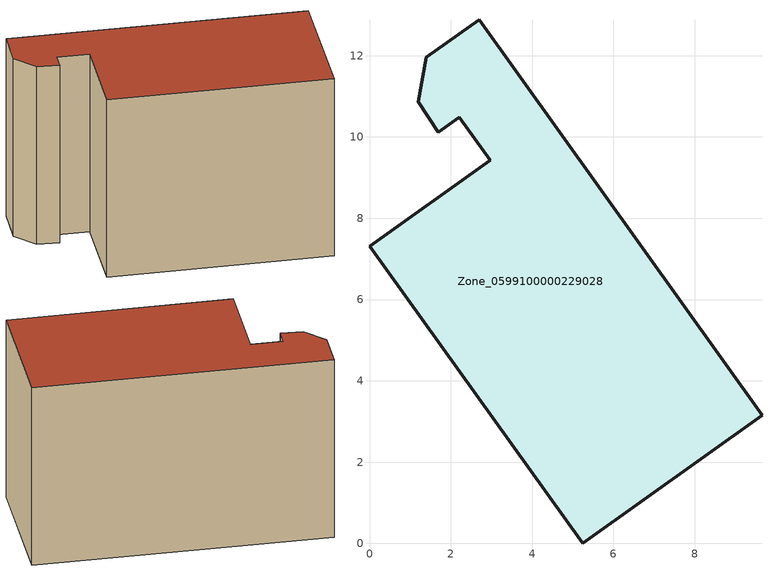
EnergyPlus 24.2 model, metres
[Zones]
Zone_0599100000229028
 floor ground (C_G): 2.97,9.43 2.21,10.49 1.69,10.11 1.2,10.87 1.4,11.96 2.7,12.89 9.66,3.15 5.25,0 0,7.31 z0
 wall outside (C_F): 5.25,0 9.66,3.15 2.7,12.89 1.4,11.96 1.2,10.87 1.69,10.11 2.21,10.49 2.97,9.43 0,7.31 5.25,0 z0:7.93
 roof outside (C_R): 2.21,10.49 2.97,9.43 0,7.31 5.25,0 9.66,3.15 2.7,12.89 1.4,11.96 1.2,10.87 1.69,10.11 z7.93
[BUILDING]
Pand.0599100000229028: North Axis=0; Terrain=City; Loads Convergence Tolerance Value=0.04; Temperature Convergence Tolerance Value=0.4; Solar Distribution=FullExterior; Maximum Number of Warmup Days=25; Minimum Number of Warmup Days=1
[Site:Location]
Rotterdam.The.Hague.AP_ZH_NLD Design_Conditions: Latitude=51.96; Longitude=4.45; Time Zone=1; Elevation=-4.5
[SITE:GROUNDTEMPERATURE:BUILDINGSURFACE]
18, 18, 18, 18, 18, 18, 18, 18, 18, 18, 18, 18
[MATERIAL] Thermal Absorptance=0.9; Solar Absorptance=0.7; Visible Absorptance=0.7
Name | Roughness | Thickness | Conductivity | Density | Specific Heat
G.TI.1975-1991 | MediumSmooth | 0.15 | 0.288461 | 540 | 1210
F.TI.1975-1991 | Rough | 0.3 | 0.230769 | 1920 | 840
R.TI.1975-1991 | MediumRough | 0.2 | 0.153846 | 1500 | 1000
[CONSTRUCTION]
C_G: G.TI.1975-1991
C_F: F.TI.1975-1991
C_R: R.TI.1975-1991
[ZONE]
Zone_0599100000229028: Type=1; Multiplier=1; Ceiling Height=Autocalculate; Volume=Autocalculate; Floor Area=autocalculate; Part of Total Floor Area=Yes
[ZONEINFILTRATION:DESIGNFLOWRATE]
Infil_Zone_0599100000229028: Zone or ZoneList or Space or SpaceList=Zone_0599100000229028; Schedule=AlwaysOn; Design Flow Rate Calculation Method=Flow/Area; Flow Rate per Floor Area=0.003; Constant Term Coefficient=1; Temperature Term Coefficient=0; Velocity Term Coefficient=0; Velocity Squared Term Coefficient=0
[HVACTEMPLATE:ZONE:IDEALLOADSAIRSYSTEM]
Zone_0599100000229028: Maximum Heating Supply Air Temperature=50; Minimum Cooling Supply Air Temperature=13; Maximum Heating Supply Air Humidity Ratio=0.0156; Minimum Cooling Supply Air Humidity Ratio=0.0077; Heating Limit=NoLimit; Cooling Limit=NoLimit; Dehumidification Control Type=ConstantSensibleHeatRatio; Cooling Sensible Heat Ratio=0.7; Dehumidification Setpoint=60; Humidification Control Type=None; Humidification Setpoint=30; Outdoor Air Method=None; Outdoor Air Flow Rate per Person=0.00944; Outdoor Air Flow Rate per Zone Floor Area=0; Outdoor Air Flow Rate per Zone=0; Demand Controlled Ventilation Type=None; Outdoor Air Economizer Type=NoEconomizer; Heat Recovery Type=None; Sensible Heat Recovery Effectiveness=0.7; Latent Heat Recovery Effectiveness=0.65
[ZONECONTROL:THERMOSTAT]
ThermostatControl_Zone_0599100000229028: Zone or ZoneList=Zone_0599100000229028; Control Type Schedule=DualSetpointControlType; Control 1=Thermostat_Zone_0599100000229028; Temperature Difference Between Cutout And Setpoint=0
[THERMOSTATSETPOINT:DUALSETPOINT]
Thermostat_Zone_0599100000229028: Heating Setpoint Temperature Schedule=HeatingSetpoint_Zone_0599100000229028; Cooling Setpoint Temperature Schedule=CoolingSetpoint_Zone_0599100000229028
[SCHEDULE:COMPACT]
HeatingSetpoint_Zone_0599100000229028: Through: 12/31, For: AllDays, Until: 24:00, 21
CoolingSetpoint_Zone_0599100000229028: Through: 12/31, For: AllDays, Until: 24:00, 24
DualSetpointControlType: Through: 12/31, For: AllDays, Until: 24:00, 4
AlwaysOn: Through: 12/31, For: AllDays, Until: 24:00, 1
